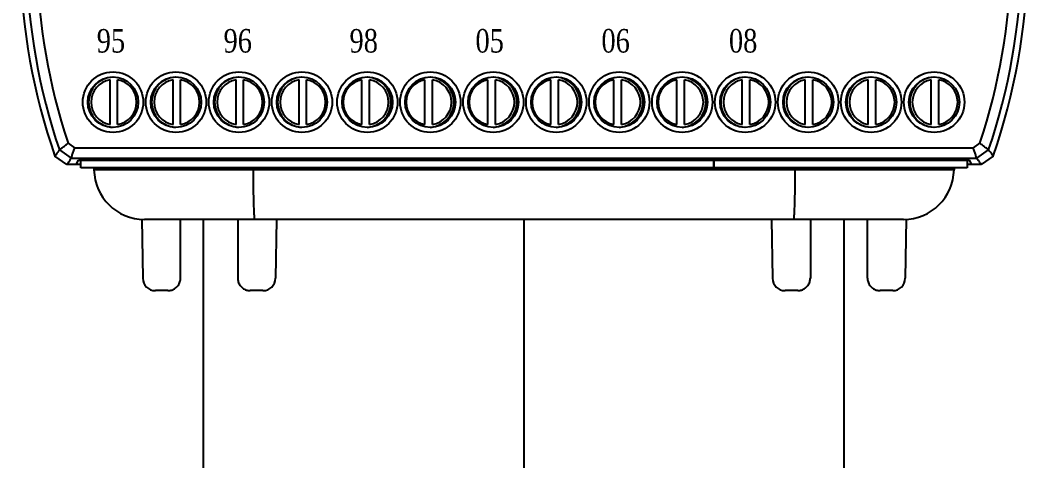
# Model space of a CAD drawing. Header units: millimetres. Extents: x 45 to 885, y 38 to 718.
# Drawn here: x 80.22 to 104.22, y 443.34 to 453.83 of the extents above; entities that cross this region are included whole.
import ezdxf
from ezdxf.enums import TextEntityAlignment as Align

# ---------------------------------------------------------------- set-up
doc = ezdxf.new("R2010")
doc.units = ezdxf.units.MM
for name, color, linetype in [('02___PRT_ALL_AXES', 7, 'Continuous'), ('40', 4, 'Continuous'), ('ASHADE', 7, 'Continuous')]:
    doc.layers.add(name, color=color, linetype=linetype)
doc.styles.add('SS', font='batang.ttc', dxfattribs={"width": 0.8})

msp = doc.modelspace()

# ---------------------------------------------------------------- linework, layer by layer
at = {"color": 7, "linetype": 'Continuous'}
for p, q in [((82.36, 451.343), (82.36, 452.408)), ((82.54, 451.343), (82.54, 452.408)), ((83.86, 451.343), (83.86, 452.408)), ((84.04, 451.343), (84.04, 452.408)), ((85.36, 451.343), (85.36, 452.408)), ((85.54, 451.343), (85.54, 452.408)), ((86.86, 451.343), (86.86, 452.408)), ((87.04, 451.343), (87.04, 452.408)), ((88.36, 451.343), (88.36, 452.408)), ((88.54, 451.343), (88.54, 452.408)), ((89.86, 451.343), (89.86, 452.408)), ((90.04, 451.343), (90.04, 452.408)), ((91.36, 451.343), (91.36, 452.408)), ((91.54, 451.343), (91.54, 452.408)), ((92.86, 451.343), (92.86, 452.408)), ((93.04, 451.343), (93.04, 452.408)), ((94.36, 451.343), (94.36, 452.408)), ((94.54, 451.343), (94.54, 452.408)), ((95.86, 451.343), (95.86, 452.408)), ((96.04, 451.343), (96.04, 452.408)), ((97.417, 451.343), (97.417, 452.408)), ((97.597, 451.343), (97.597, 452.408)), ((98.917, 451.343), (98.917, 452.408)), ((99.097, 451.343), (99.097, 452.408)), ((100.417, 451.343), (100.417, 452.408)), ((100.597, 451.343), (100.597, 452.408)), ((101.917, 451.343), (101.917, 452.408)), ((102.097, 451.343), (102.097, 452.408)), ((81.152, 450.743), (81.436, 450.539)), ((81.362, 450.898), (81.516, 450.788)), ((81.516, 450.788), (102.921, 450.788)), ((102.921, 450.788), (103.075, 450.898)), ((103.001, 450.539), (103.285, 450.743)), ((81.33, 450.39), (81.047, 450.592)), ((81.436, 450.539), (103.001, 450.539)), ((81.554, 450.39), (81.605, 450.492)), ((81.605, 450.492), (102.832, 450.492)), ((81.662, 450.315), (81.662, 450.492)), ((96.737, 450.492), (96.737, 450.315)), ((96.738, 450.315), (96.738, 450.492)), ((102.775, 450.492), (102.775, 450.315)), ((102.883, 450.39), (102.832, 450.492)), ((103.39, 450.592), (103.107, 450.39)), ((81.662, 450.39), (81.33, 450.39)), ((96.737, 450.315), (81.662, 450.315)), ((81.976, 450.315), (81.977, 450.264)), ((102.46, 450.264), (81.977, 450.264)), ((85.768, 450.264), (85.768, 450.315)), ((102.775, 450.315), (96.738, 450.315)), ((98.669, 450.264), (98.669, 450.315)), ((102.46, 450.315), (102.46, 450.264)), ((103.107, 450.39), (102.775, 450.39)), ((83.114, 449.092), (83.138, 447.685)), ((101.26, 449.085), (83.177, 449.085)), ((84.038, 447.69), (84.038, 449.085)), ((85.399, 449.085), (85.399, 447.69)), ((86.323, 449.085), (86.299, 447.685)), ((98.114, 449.085), (98.138, 447.685)), ((99.038, 449.085), (99.038, 447.69)), ((100.399, 447.69), (100.399, 449.085)), ((101.323, 449.092), (101.299, 447.685)), ((83.738, 447.39), (83.438, 447.39)), ((85.999, 447.39), (85.699, 447.39)), ((98.738, 447.39), (98.438, 447.39)), ((100.999, 447.39), (100.699, 447.39))]:
    msp.add_line(p, q, dxfattribs=at)
for centre, radius in [((82.43, 451.875), 0.72), ((82.43, 451.875), 0.6), ((83.93, 451.875), 0.72), ((83.93, 451.875), 0.6), ((85.43, 451.875), 0.72), ((85.43, 451.875), 0.6), ((86.93, 451.875), 0.72), ((86.93, 451.875), 0.6), ((88.487, 451.875), 0.72), ((88.487, 451.875), 0.6), ((89.987, 451.875), 0.72), ((89.987, 451.875), 0.6), ((91.487, 451.875), 0.72), ((91.487, 451.875), 0.6), ((92.987, 451.875), 0.72), ((92.987, 451.875), 0.6), ((94.487, 451.875), 0.72), ((94.487, 451.875), 0.6), ((95.987, 451.875), 0.72), ((95.987, 451.875), 0.6), ((97.487, 451.875), 0.72), ((97.487, 451.875), 0.6), ((98.987, 451.875), 0.72), ((98.987, 451.875), 0.6), ((100.487, 451.875), 0.72), ((100.487, 451.875), 0.6), ((101.987, 451.875), 0.72), ((101.987, 451.875), 0.6)]:
    msp.add_circle(centre, radius, dxfattribs=at)
for centre, radius, start, end in [((95.215, 455.518), 15, 181.2509, 199.1721), ((95.215, 455.518), 14.851, 181.2571, 198.7561), ((95.215, 455.518), 14.603, 181.2604, 198.4439), ((89.222, 455.518), 14.603, 341.5561, 358.7396), ((89.222, 455.518), 14.851, 341.2439, 358.7429), ((89.222, 455.518), 15, 340.8279, 358.7491), ((82.45, 451.875), 0.54, 99.5941, 260.4059), ((82.45, 451.875), 0.54, 279.5941, 80.4059), ((83.95, 451.875), 0.54, 99.5941, 260.4059), ((83.95, 451.875), 0.54, 279.5941, 80.4059), ((85.45, 451.875), 0.54, 99.5941, 260.4059), ((85.45, 451.875), 0.54, 279.5941, 80.4059), ((86.95, 451.875), 0.54, 99.5941, 260.4059), ((86.95, 451.875), 0.54, 279.5941, 80.4059), ((88.45, 451.875), 0.54, 99.5941, 260.4059), ((88.45, 451.875), 0.54, 279.5941, 80.4059), ((89.95, 451.875), 0.54, 99.5941, 260.4059), ((89.95, 451.875), 0.54, 279.5941, 80.4059), ((91.45, 451.875), 0.54, 99.5941, 260.4059), ((91.45, 451.875), 0.54, 279.5941, 80.4059), ((92.95, 451.875), 0.54, 99.5941, 260.4059), ((92.95, 451.875), 0.54, 279.5941, 80.4059), ((94.45, 451.875), 0.54, 99.5941, 260.4059), ((94.45, 451.875), 0.54, 279.5941, 80.4059), ((95.95, 451.875), 0.54, 99.5941, 260.4059), ((95.95, 451.875), 0.54, 279.5941, 80.4059), ((97.507, 451.875), 0.54, 99.5941, 260.4059), ((97.507, 451.875), 0.54, 279.5941, 80.4059), ((99.007, 451.875), 0.54, 99.5941, 260.4059), ((99.007, 451.875), 0.54, 279.5941, 80.4059), ((100.507, 451.875), 0.54, 99.5941, 260.4059), ((100.507, 451.875), 0.54, 279.5941, 80.4059), ((102.007, 451.875), 0.54, 99.5941, 260.4059), ((102.007, 451.875), 0.54, 279.5941, 80.4059), ((83.177, 450.285), 1.2, 181, 270), ((101.26, 450.285), 1.2, 270, 359), ((83.438, 447.69), 0.3, 181, 270), ((85.999, 447.69), 0.3, 270, 359), ((98.438, 447.69), 0.3, 181, 270), ((100.999, 447.69), 0.3, 270, 359)]:
    msp.add_arc(centre, radius, start, end, dxfattribs=at)
for points, knots in [([(81.152, 450.743), (81.142, 450.728), (81.119, 450.695), (81.084, 450.645), (81.059, 450.609), (81.047, 450.592)], [0, 0, 0, 0, 0.0538377, 0.119958, 0.1840487, 0.1840487, 0.1840487, 0.1840487]), ([(81.152, 450.743), (81.175, 450.76), (81.223, 450.791), (81.291, 450.845), (81.338, 450.88), (81.362, 450.898)], [0, 0, 0, 0, 0.0847389, 0.1718956, 0.2610351, 0.2610351, 0.2610351, 0.2610351]), ([(81.436, 450.539), (81.445, 450.566), (81.459, 450.622), (81.488, 450.704), (81.507, 450.759), (81.516, 450.788)], [0, 0, 0, 0, 0.0848624, 0.1719809, 0.2609261, 0.2609261, 0.2609261, 0.2609261]), ([(103.001, 450.539), (102.992, 450.566), (102.978, 450.622), (102.948, 450.704), (102.93, 450.759), (102.921, 450.788)], [0, 0, 0, 0, 0.084861, 0.1719795, 0.2609261, 0.2609261, 0.2609261, 0.2609261]), ([(103.285, 450.743), (103.262, 450.76), (103.214, 450.791), (103.146, 450.845), (103.098, 450.88), (103.075, 450.898)], [0, 0, 0, 0, 0.0847403, 0.171897, 0.261035, 0.261035, 0.261035, 0.261035]), ([(103.285, 450.743), (103.295, 450.728), (103.318, 450.695), (103.353, 450.645), (103.378, 450.609), (103.39, 450.592)], [0, 0, 0, 0, 0.0540743, 0.1201944, 0.1840487, 0.1840487, 0.1840487, 0.1840487]), ([(81.436, 450.539), (81.426, 450.525), (81.403, 450.492), (81.367, 450.443), (81.342, 450.408), (81.33, 450.39)], [0, 0, 0, 0, 0.0534626, 0.1191252, 0.1827756, 0.1827756, 0.1827756, 0.1827756]), ([(103.001, 450.539), (103.011, 450.525), (103.034, 450.492), (103.07, 450.443), (103.095, 450.408), (103.107, 450.39)], [0, 0, 0, 0, 0.0536976, 0.11936, 0.1827756, 0.1827756, 0.1827756, 0.1827756]), ([(85.768, 450.264), (85.768, 450.177), (85.768, 450.005), (85.771, 449.76), (85.774, 449.539), (85.781, 449.36), (85.781, 449.212), (85.798, 449.146), (85.792, 449.085), (85.802, 449.085)], [0, 0, 0, 0, 0.263626, 0.513282, 0.736734, 0.923047, 1.063132, 1.150235, 1.180742, 1.180742, 1.180742, 1.180742]), ([(98.669, 450.264), (98.669, 450.177), (98.668, 450.005), (98.666, 449.76), (98.663, 449.539), (98.656, 449.36), (98.656, 449.212), (98.639, 449.146), (98.645, 449.085), (98.635, 449.085)], [0, 0, 0, 0, 0.263626, 0.513282, 0.736734, 0.923047, 1.063132, 1.150235, 1.180742, 1.180742, 1.180742, 1.180742]), ([(83.738, 447.39), (83.769, 447.39), (83.832, 447.4), (83.917, 447.444), (83.985, 447.511), (84.028, 447.596), (84.038, 447.659), (84.038, 447.69)], [0, 0, 0, 0, 0.0938824, 0.1877592, 0.281627, 0.3754859, 0.4693391, 0.4693391, 0.4693391, 0.4693391]), ([(85.399, 447.69), (85.399, 447.659), (85.409, 447.596), (85.452, 447.511), (85.519, 447.444), (85.604, 447.4), (85.667, 447.39), (85.699, 447.39)], [0, 0, 0, 0, 0.0938533, 0.1877121, 0.2815799, 0.3754568, 0.4693391, 0.4693391, 0.4693391, 0.4693391]), ([(98.738, 447.39), (98.769, 447.39), (98.832, 447.4), (98.917, 447.444), (98.985, 447.511), (99.028, 447.596), (99.038, 447.659), (99.038, 447.69)], [0, 0, 0, 0, 0.0938824, 0.1877592, 0.281627, 0.3754859, 0.4693391, 0.4693391, 0.4693391, 0.4693391]), ([(100.399, 447.69), (100.399, 447.659), (100.409, 447.596), (100.452, 447.511), (100.519, 447.444), (100.604, 447.4), (100.667, 447.39), (100.699, 447.39)], [0, 0, 0, 0, 0.0938533, 0.1877121, 0.2815799, 0.3754568, 0.4693391, 0.4693391, 0.4693391, 0.4693391])]:
    msp.add_open_spline(points, degree=3, knots=knots, dxfattribs=at)
at = {"layer": '02___PRT_ALL_AXES', "color": 7, "linetype": 'Continuous'}
for centre, start, end in [((82.45, 451.875), 93.697, 266.3081), ((83.95, 451.875), 93.697, 266.3081), ((85.45, 451.875), 93.697, 266.3081), ((86.95, 451.875), 93.697, 266.3081), ((88.45, 451.875), 273.6946, 86.3057), ((89.95, 451.875), 273.6946, 86.3057), ((91.45, 451.875), 273.6946, 86.3057), ((92.95, 451.875), 273.6946, 86.3057), ((94.45, 451.875), 273.6946, 86.3057), ((95.95, 451.875), 273.6946, 86.3057), ((97.507, 451.875), 94.2284, 265.7792), ((99.007, 451.875), 94.2284, 265.7792), ((100.507, 451.875), 94.2284, 265.7792), ((102.007, 451.875), 94.2284, 265.7792)]:
    msp.add_arc(centre, 0.6, start, end, dxfattribs=at)
at = {"layer": 'ASHADE', "color": 0, "linetype": 'ByBlock', "lineweight": 25}
for p, q in [((84.587, 432.367), (84.587, 449.085)), ((99.843, 432.356), (99.843, 449.085))]:
    msp.add_line(p, q, dxfattribs=at)
at = {"layer": 'ASHADE', "color": 0, "linetype": 'ByBlock', "lineweight": 25, "ltscale": 2}
msp.add_line((92.218, 449.085), (92.218, 430.347), dxfattribs=at)

# ---------------------------------------------------------------- texts
at = {"layer": '40', "color": 0, "style": 'SS', "width": 0.8}
for s, p in [('95', (82.381, 453.056)), ('96', (85.401, 453.056)), ('98', (88.401, 453.056)), ('05', (91.401, 453.056)), ('06', (94.401, 453.056)), ('08', (97.438, 453.056))]:
    msp.add_text(s, height=0.5597, dxfattribs=at).set_placement(p, align=Align.CENTER)

doc.saveas('drawing.dxf')
